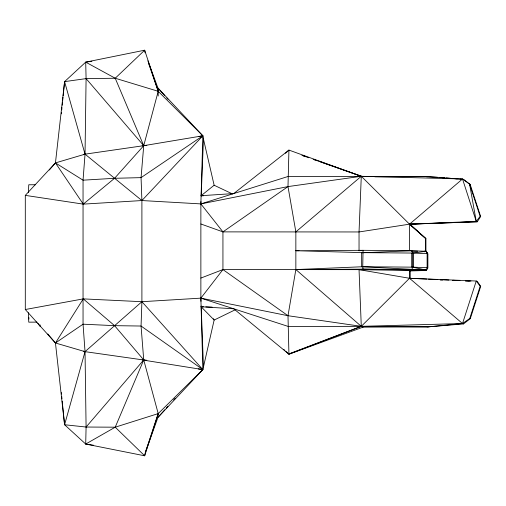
<?xml version="1.0" encoding="UTF-8"?>
<svg xmlns="http://www.w3.org/2000/svg" width="506" height="506" viewBox="0 0 506 506"><rect width="100%" height="100%" fill="white"/><g stroke="black" fill="none" stroke-linecap="round" stroke-linejoin="round"><path stroke-width="0.76" d="M359.709 250.723L363.055 250.312L295.852 250.717L362.745 252.646L412.675 253.057L427.678 253.651L427.678 267.737L426.286 270.141L363.055 269.154L362.745 266.732L363.055 250.312L411.859 250.723L426.286 251.292L427.817 254.025L427.817 268.11L426.286 270.141L425.925 270.482L409.474 270.969M409.518 250.457L409.518 224.177L361.29 176.278L288.932 150.073L233.753 193.564L201.11 195.714L214.139 185.24L232.526 193.962M413.459 267.174L413.472 253.089M213.336 318.723L214.139 320.051L202.855 369.608L158.207 413.604L144.672 455.805L85.704 444.053L86.09 427.039L85.033 351.651L83.047 324.188L83.047 180.174L85.033 154.159L86.09 78.62L85.704 62.143L144.672 50.195L158.207 91.301L158.207 96.013M145.45 452.149L157.942 417.412L202.855 369.608L200.869 298.142L200.869 203.905L202.855 135.798L157.942 88.044L147.897 60.834M200.869 278.072L222.937 269.578L359.039 269.654L409.518 278.275L476.254 281.013L477.272 281.38L480.7 286.371L470.276 318.654L463.534 323.91L462.522 323.536L361.29 326.345L288.932 354.194L287.996 315.719L295.852 269.565L295.852 231.874L287.996 186.587L288.932 150.073L285.485 153.312M200.99 301.298L200.869 298.142L222.937 269.578L222.937 231.881L200.869 203.905L200.964 201.559M201.179 196.094L203.463 139.08L202.855 135.798L158.207 91.301L148.505 63.123M320.557 161.914L361.29 176.278L359.039 231.957L359.039 250.805M28.425 192.546L28.76 184.772L35.54 184.747M164.747 95.666L157.942 88.044L158.207 91.301L143.729 145.677L141.06 177.631L141.901 200.547L141.901 301.702L141.06 326.035L143.729 359.93L158.207 413.604L157.942 417.412L164.747 409.841M61.334 113.831L61.492 112.262M61.726 109.903L61.966 107.544M62.206 105.191L62.523 102.048M62.681 100.479L62.997 97.335M63.155 95.767L63.478 92.623M63.636 91.055L64.585 81.63L85.704 62.143L91.883 61.245M158.207 91.301L115.223 78.24L86.09 78.62L64.585 81.63L55.445 162.913L49.341 170.01M145.184 452.889L144.672 455.805L115.223 427.19L86.09 427.039L64.585 424.743L55.445 342.998L47.811 333.992M93.433 445.204L85.704 444.053L64.585 424.743L85.033 351.651L141.901 301.702L200.869 298.142L287.996 315.719L361.29 326.345L428.139 326.87L463.534 323.91M363.131 327.123L361.29 326.345L359.039 269.654L409.518 270.071L409.518 278.275L462.522 323.536L469.764 318.47L480.194 286.187L476.254 281.013L462.522 323.536L428.139 326.87L363.131 327.123L288.932 354.194L233.753 308.793L201.11 306.731L214.139 320.051L235.36 309.723M145.431 452.149L158.207 413.604L115.223 427.19L85.704 444.053M361.663 252.791L411.859 250.723L412.675 253.057L412.675 267.149L411.859 269.565L363.055 269.154L295.852 269.565L361.29 326.345L409.518 278.275L426.849 279.072M115.223 427.19L143.729 359.93L114.571 325.662L83.269 298.882L25.3 309.52L25.3 195.373L55.445 162.913L85.033 154.159L143.729 145.677L202.855 135.798L141.901 200.547L83.269 204.127L25.3 195.373M64.585 81.63L85.033 154.159L141.901 200.547L200.869 203.905L288.325 176.398L428.139 176.581L463.54 179.358L470.106 184.361L480.668 216.53L477.272 221.767L409.518 224.177L359.039 231.957L222.937 231.881L200.869 223.975M423.977 251.457L425.925 251.634L425.925 238.687L409.518 224.177L476.254 221.4L480.156 216.347L469.6 184.178L462.522 178.985L361.29 176.278L287.996 186.587L200.869 203.905M425.925 270.482L427.678 267.737L412.675 267.149L362.745 266.732L295.852 269.565M86.09 427.039L143.729 359.93L146.829 360.291M146.829 145.336L143.729 145.677L114.571 178.295L83.269 204.127L55.445 162.913L83.047 180.174L114.571 178.295L141.06 177.631L202.855 135.798L199.01 136.43M166.316 408.095L167.884 406.35M173.64 399.949L175.209 398.203M425.925 251.634L426.286 251.292L427.817 254.025L426.874 252.829M142.161 145.741L143.729 145.677L115.223 78.24L144.672 50.195L145.083 52.826M409.518 224.177L462.522 178.985L476.254 221.4L477.272 221.767L409.518 224.177L425.925 238.687L410.164 224.398M295.852 231.874L361.29 176.278M222.937 231.881L287.996 186.587M83.585 154.735L85.033 154.159M289.457 353.7L361.29 326.345L288.325 326.471L200.869 298.142M412.675 267.149L426.286 270.141L409.518 270.071L410.486 270.571L410.113 270.571M424.117 251.817L426.286 251.292L423.939 251.273M426.583 176.815L437.582 177.321M412.675 253.057L426.286 251.292L423.996 251.28M363.055 269.154L359.045 269.654L426.286 270.141L362.745 266.732M374.883 176.796L428.139 176.581M37.046 322.126L28.76 322.158L28.368 312.759M295.852 250.717L299.008 250.723M411.429 251.185L417.684 251.229M142.161 359.911L202.855 369.608L141.901 301.702L83.269 298.882L55.445 342.998L25.3 309.52M201.11 195.714L203.469 195.797M201.11 306.731L203.469 306.813M205.828 306.889L212.128 307.104M440.188 279.982L442.554 280.071M452.813 280.457L455.969 280.577M465.431 280.938L469.378 281.083M428.424 279.141L437.88 279.578M440.245 279.685L448.911 280.084M452.845 280.261L459.935 280.59M465.45 280.843L470.966 281.096M439.151 177.448L444.66 177.878M446.235 177.998L450.954 178.371M453.313 178.555L457.247 178.865M460.397 179.111L463.54 179.358M426.577 326.648L428.139 326.87M198.238 368.899L202.855 369.608L141.06 326.035L114.571 325.662L83.047 324.188L55.445 342.998L85.033 351.651L145.254 360.228M302.107 155.393L308.805 157.745M313.271 159.314L361.645 176.316M302.044 155.386L305.75 156.689M313.157 159.301L315.377 160.086M480.156 216.347L480.668 216.53M480.194 286.187L480.7 286.371M469.764 318.47L470.276 318.654M83.585 351.101L85.033 351.651M85.704 62.143L115.223 78.24M222.937 269.578L287.996 315.719M283.758 349.418L284.91 350.475M286.061 351.537L288.932 354.194M166.841 98.012L167.884 99.189M86.09 78.62L143.729 145.677M37.931 323.366L40.145 326.471L40.082 324.896M203.463 139.08L214.139 185.24M470.542 186.651L470.106 184.361L469.6 184.178L476.254 221.4M61.334 392.542L61.492 394.117M61.726 396.47L61.966 398.829M62.206 401.182L62.523 404.326M62.681 405.894L64.585 424.743M28.874 317.477L28.943 319.039M201.167 306.029L203.463 366.768M427.121 253.632L427.121 267.718M425.495 238.528L425.495 251.482M411.713 253.051L411.713 267.136M410.208 270.64L410.208 278.844M361.663 252.614L361.663 266.776"/></g></svg>
